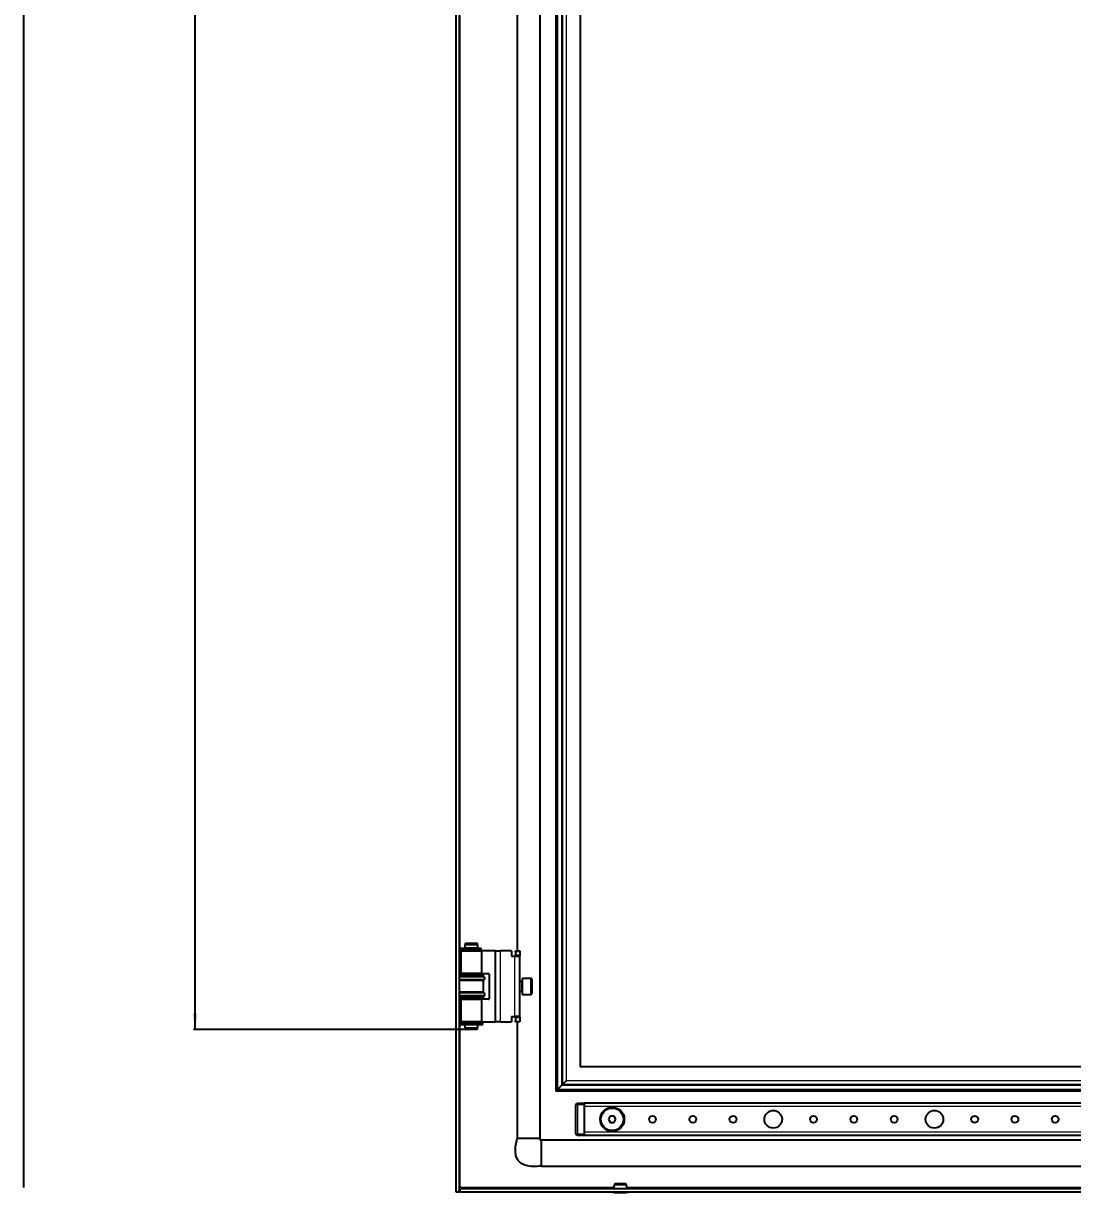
# Model space of a CAD drawing. Header units: millimetres. Extents: x -769 to 1797, y -1657 to 1017.
# Drawn here: x 517 to 1169, y -1335 to -609 of the extents above; entities that cross this region are included whole.
import ezdxf

# ---------------------------------------------------------------- set-up
doc = ezdxf.new("R2010")
doc.units = ezdxf.units.MM
doc.layers.add('FORMAT', color=7, linetype='Continuous')
doc.styles.add('SLDTEXTSTYLE0', font='TXT', dxfattribs={"width": 0.75})
doc.dimstyles.new('SLDDIMSTYLE0', dxfattribs={"dimtxt": 20, "dimasz": 10, "dimexe": 0, "dimexo": 0.0625, "dimgap": 5, "dimtad": 2, "dimdec": 1, "dimrnd": 1e-09, "dimzin": 12, "dimdsep": 46, "dimtxsty": 'SLDTEXTSTYLE0', "dimsah": 1, "dimcen": 0.09, "dimadec": 0, "dimazin": 3, "dimtfac": 1, "dimtofl": 0, "dimtmove": 0, "dimatfit": 3, "dimfxl": 0, "dimfrac": 2, "dimtolj": 1, "dimtzin": 12, "dimarcsym": 0})

# ---------------------------------------------------------------- blocks, each defined once
blk = doc.blocks.new('_D_6')
at = {"layer": 'FORMAT'}
for p, q in [((791.89, 719.74), (622.82, 719.74)), ((623.82, -1233.76), (623.82, 719.74)), ((791.89, -1233.76), (622.82, -1233.76))]:
    blk.add_line(p, q, dxfattribs=at)
for points in [[(623.82, 719.74), (622.28, 709.74), (625.35, 709.74)], [(623.82, -1233.76), (625.35, -1223.76), (622.28, -1223.76)]]:
    blk.add_solid(points, dxfattribs=at)
at = {"layer": 'FORMAT', "insert": (598.03, -297.65), "char_height": 20, "attachment_point": 1, "rotation": 90, "style": 'SLDTEXTSTYLE0'}
blk.add_mtext('1953,5', dxfattribs=at)

msp = doc.modelspace()

# ---------------------------------------------------------------- linework, layer by layer
at = {"color": 7, "linetype": 'Continuous', "lineweight": 25}
for p, q in [((785.82, 820.49), (785.82, -1334.51)), ((787.82, 820.49), (787.82, -1334.51)), ((837.82, 787.49), (837.82, -1301.51)), ((847.82, 757.99), (847.82, -1272.01)), ((862.82, 742.99), (862.82, -1257.01)), ((517.27, -336), (517.27, -1331.91)), ((823.82, -554.01), (823.82, -1185.01)), ((791.9, -1180.26), (791.32, -1181.26)), ((791.32, -1181.26), (791.32, -1183.26)), ((799.32, -1181.26), (791.32, -1181.26)), ((791.9, -1180.26), (798.74, -1180.26)), ((799.32, -1181.26), (798.74, -1180.26)), ((799.32, -1183.26), (799.32, -1181.26)), ((788.17, -1183.31), (788.17, -1184.21)), ((788.17, -1183.31), (801.06, -1183.31)), ((788.17, -1184.21), (801.06, -1184.21)), ((788.87, -1185.01), (788.87, -1199.01)), ((788.87, -1185.01), (801.77, -1185.01)), ((796.08, -1183.26), (791.32, -1183.26)), ((791.32, -1184.26), (791.32, -1185.01)), ((796.08, -1184.26), (791.32, -1184.26)), ((791.82, -1183.26), (791.82, -1183.31)), ((791.82, -1184.21), (791.82, -1184.26)), ((799.32, -1183.26), (796.08, -1183.26)), ((799.32, -1184.26), (796.08, -1184.26)), ((798.82, -1183.31), (798.82, -1183.26)), ((798.82, -1184.26), (798.82, -1184.21)), ((799.32, -1185.01), (799.32, -1184.26)), ((801.06, -1183.31), (801.15, -1183.31)), ((801.06, -1184.21), (801.15, -1184.21)), ((801.15, -1184.21), (801.15, -1183.31)), ((801.15, -1183.31), (801.36, -1183.31)), ((801.15, -1184.21), (801.36, -1184.21)), ((801.36, -1184.21), (801.36, -1183.31)), ((801.77, -1199.01), (801.77, -1185.01)), ((809.87, -1185.01), (801.77, -1185.01)), ((810.37, -1185.01), (809.87, -1185.01)), ((810.37, -1185.01), (813.37, -1185.01)), ((810.37, -1229.01), (810.37, -1185.01)), ((820.37, -1185.01), (813.37, -1185.01)), ((820.37, -1185.01), (820.37, -1188.31)), ((820.37, -1188.31), (822.37, -1188.31)), ((822.37, -1188.31), (825.37, -1188.31)), ((822.87, -1185.01), (825.37, -1185.01)), ((822.87, -1185.51), (822.87, -1185.01)), ((822.87, -1185.51), (822.87, -1187.51)), ((822.87, -1188.01), (822.87, -1187.51)), ((825.37, -1188.01), (822.87, -1188.01)), ((822.87, -1188.01), (822.87, -1188.31)), ((825.37, -1185.01), (825.37, -1185.51)), ((825.37, -1185.51), (825.37, -1187.51)), ((825.37, -1187.51), (825.37, -1188.01)), ((825.37, -1188.31), (825.37, -1188.01)), ((825.37, -1225.71), (825.37, -1188.31)), ((787.82, -1200.01), (802.82, -1200.01)), ((802.82, -1200.61), (787.82, -1200.61)), ((802.82, -1203.41), (787.82, -1203.41)), ((801.77, -1199.01), (788.87, -1199.01)), ((791.32, -1199.01), (791.32, -1200.01)), ((799.32, -1200.01), (799.32, -1199.01)), ((801.77, -1199.01), (805.87, -1199.01)), ((802.82, -1200.61), (802.82, -1200.01)), ((803.52, -1201.29), (802.82, -1200.61)), ((802.82, -1203.41), (803.52, -1202.72)), ((802.82, -1210.61), (802.82, -1203.41)), ((806.37, -1199.51), (806.37, -1214.51)), ((826.62, -1204.01), (825.37, -1204.01)), ((832.27, -1202.01), (826.87, -1202.01)), ((826.87, -1202.01), (826.87, -1212.01)), ((832.87, -1202.61), (832.87, -1211.41)), ((802.82, -1210.61), (787.82, -1210.61)), ((803.52, -1211.29), (802.82, -1210.61)), ((825.37, -1210.01), (826.62, -1210.01)), ((802.82, -1213.41), (787.82, -1213.41)), ((787.82, -1214.01), (802.82, -1214.01)), ((788.87, -1215.01), (788.87, -1229.01)), ((788.87, -1215.01), (801.77, -1215.01)), ((791.32, -1214.01), (791.32, -1215.01)), ((799.32, -1215.01), (799.32, -1214.01)), ((801.77, -1229.01), (801.77, -1215.01)), ((805.87, -1215.01), (801.77, -1215.01)), ((802.82, -1213.41), (803.52, -1212.72)), ((802.82, -1214.01), (802.82, -1213.41)), ((826.87, -1212.01), (832.27, -1212.01)), ((820.37, -1225.71), (822.37, -1225.71)), ((820.37, -1225.71), (820.37, -1229.01)), ((825.37, -1225.71), (822.37, -1225.71)), ((822.87, -1225.71), (822.87, -1226.01)), ((822.87, -1226.01), (825.37, -1226.01)), ((822.87, -1226.51), (822.87, -1226.01)), ((822.87, -1226.51), (822.87, -1228.51)), ((825.37, -1226.01), (825.37, -1225.71)), ((825.37, -1226.01), (825.37, -1226.51)), ((825.37, -1226.51), (825.37, -1228.51)), ((788.17, -1229.81), (788.17, -1230.71)), ((788.17, -1229.81), (802.47, -1229.81)), ((788.17, -1230.71), (802.47, -1230.71)), ((801.77, -1229.01), (788.87, -1229.01)), ((791.32, -1229.01), (791.32, -1229.76)), ((796.08, -1229.76), (791.32, -1229.76)), ((791.32, -1230.76), (791.32, -1232.76)), ((796.08, -1230.76), (791.32, -1230.76)), ((791.32, -1232.76), (791.9, -1233.76)), ((791.32, -1232.76), (796.08, -1232.76)), ((791.82, -1229.76), (791.82, -1229.81)), ((791.82, -1230.71), (791.82, -1230.76)), ((795.97, -1233.76), (791.9, -1233.76)), ((798.74, -1233.76), (795.97, -1233.76)), ((799.32, -1229.76), (796.08, -1229.76)), ((799.32, -1230.76), (796.08, -1230.76)), ((796.08, -1232.76), (799.32, -1232.76)), ((798.74, -1233.76), (799.32, -1232.76)), ((798.82, -1229.81), (798.82, -1229.76)), ((798.82, -1230.76), (798.82, -1230.71)), ((799.32, -1229.76), (799.32, -1229.01)), ((799.32, -1232.76), (799.32, -1230.76)), ((801.77, -1229.01), (809.87, -1229.01)), ((802.47, -1230.71), (802.47, -1229.81)), ((809.87, -1229.01), (810.37, -1229.01)), ((813.37, -1229.01), (810.37, -1229.01)), ((813.37, -1229.01), (820.37, -1229.01)), ((822.87, -1229.01), (822.87, -1228.51)), ((825.37, -1229.01), (822.87, -1229.01)), ((823.82, -1229.01), (823.82, -1301.51)), ((825.37, -1228.51), (825.37, -1229.01)), ((1502.82, -1257.01), (862.82, -1257.01)), ((851.23, -1268.6), (848.92, -1270.91)), ((851.92, -1267.91), (851.23, -1268.6)), ((854.23, -1265.6), (851.92, -1267.91)), ((848.82, -1271.01), (847.82, -1272.01)), ((1451.57, -1272.01), (847.82, -1272.01)), ((860.32, -1298.51), (860.32, -1280.51)), ((861.32, -1279.51), (865.32, -1279.51)), ((1445.32, -1279.51), (865.32, -1279.51)), ((865.32, -1279.51), (865.32, -1280.51)), ((865.32, -1280.51), (865.32, -1298.51)), ((865.32, -1281.51), (865.32, -1297.51)), ((881.67, -1287.51), (880.51, -1289.51)), ((880.51, -1289.51), (881.67, -1291.51)), ((883.98, -1287.51), (881.67, -1287.51)), ((881.67, -1291.51), (883.98, -1291.51)), ((885.13, -1289.51), (883.98, -1287.51)), ((883.98, -1291.51), (885.13, -1289.51)), ((865.32, -1298.51), (865.32, -1299.51)), ((1445.32, -1302.51), (838.82, -1302.51)), ((865.32, -1299.51), (861.32, -1299.51)), ((1445.32, -1299.51), (865.32, -1299.51)), ((838.82, -1318.51), (1526.82, -1318.51)), ((785.82, -1334.51), (787.82, -1334.51)), ((788.12, -1332.51), (1577.52, -1332.51)), ((788.12, -1332.51), (788.12, -1334.51)), ((788.12, -1334.51), (1577.52, -1334.51)), ((788.22, -1332.51), (788.42, -1331.91)), ((884.23, -1329.89), (891.41, -1329.89)), ((890.92, -1329.51), (884.72, -1329.51))]:
    msp.add_line(p, q, dxfattribs=at)
at = {"color": 8, "linetype": 'Continuous', "lineweight": 18}
for p, q in [((848.82, 756.99), (848.82, -1271.01)), ((848.92, 756.89), (848.92, -1270.91)), ((851.23, 754.59), (851.23, -1268.6)), ((851.92, 753.89), (851.92, -1267.91)), ((854.23, 751.59), (854.23, -1265.6)), ((788.42, -1183.31), (788.42, -555.71)), ((788.42, -1200.01), (788.42, -1184.21)), ((801.06, -1183.31), (801.06, -1184.21)), ((809.87, -1185.01), (809.87, -1229.01)), ((813.37, -1229.01), (813.37, -1185.01)), ((822.37, -1225.71), (822.37, -1188.31)), ((825.37, -1185.51), (822.87, -1185.51)), ((822.87, -1187.51), (825.37, -1187.51)), ((803.52, -1201.29), (787.82, -1201.29)), ((803.52, -1202.72), (787.82, -1202.72)), ((826.62, -1204.42), (826.62, -1204.01)), ((826.62, -1210.01), (826.62, -1204.42)), ((832.27, -1212.01), (832.27, -1202.01)), ((803.52, -1211.29), (787.82, -1211.29)), ((803.52, -1212.72), (787.82, -1212.72)), ((788.42, -1229.81), (788.42, -1214.01)), ((825.37, -1226.51), (822.87, -1226.51)), ((788.42, -1331.91), (788.42, -1230.71)), ((822.87, -1228.51), (825.37, -1228.51)), ((1451.57, -1268.6), (851.23, -1268.6)), ((1451.57, -1267.91), (851.92, -1267.91)), ((1511.41, -1265.6), (854.23, -1265.6)), ((1451.57, -1271.01), (848.82, -1271.01)), ((1451.57, -1270.91), (848.92, -1270.91)), ((860.32, -1280.51), (861.32, -1280.51)), ((861.32, -1280.51), (861.32, -1279.51)), ((861.32, -1280.51), (861.32, -1298.51)), ((865.32, -1280.51), (861.32, -1280.51)), ((1445.32, -1281.51), (865.32, -1281.51)), ((860.32, -1298.51), (861.32, -1298.51)), ((861.32, -1298.51), (865.32, -1298.51)), ((861.32, -1299.51), (861.32, -1298.51)), ((1445.32, -1297.51), (865.32, -1297.51)), ((883.78, -1331.91), (788.42, -1331.91)), ((882.96, -1334.63), (892.68, -1334.63)), ((883.07, -1334.76), (892.57, -1334.76)), ((1473.78, -1331.91), (891.87, -1331.91))]:
    msp.add_line(p, q, dxfattribs=at)
at = {"color": 7, "linetype": 'Continuous', "lineweight": 25}
for centre, radius in [((882.82, -1289.51), 7.5), ((882.82, -1289.51), 7), ((982.82, -1289.51), 5.5), ((1082.82, -1289.51), 5.5), ((907.82, -1289.51), 2.1), ((932.82, -1289.51), 2.1), ((957.82, -1289.51), 2.1), ((1007.82, -1289.51), 2.1), ((1032.82, -1289.51), 2.1), ((1057.82, -1289.51), 2.1), ((1107.82, -1289.51), 2.1), ((1132.82, -1289.51), 2.1), ((1157.82, -1289.51), 2.1)]:
    msp.add_circle(centre, radius, dxfattribs=at)
for centre, radius, start, end in [((802.82, -1202.01), 1, 314.427, 45.573), ((805.87, -1199.51), 0.5, 0, 90), ((826.62, -1203.76), 0.25, 270, 0), ((832.27, -1202.61), 0.6, 360, 90), ((802.82, -1212.01), 1, 314.427, 45.573), ((826.62, -1210.26), 0.25, 360, 90), ((832.27, -1211.41), 0.6, 270, 0), ((805.87, -1214.51), 0.5, 270, 0), ((861.32, -1280.51), 1, 90, 180), ((861.32, -1298.51), 1, 180, 270), ((908.73, -1334.57), 25.77, 179.86102, 180.13898), ((883.09, -1334.63), 0.126, 180, 263.97442), ((887.82, -1289.76), 45.25, 263.97442, 269.9984), ((889.94, -1332.24), 6.18, 157.63457, 182.46578), ((884.72, -1330.01), 0.5, 90, 166.61654), ((887.82, -1289.76), 45.25, 270.0016, 276.02558), ((890.92, -1330.01), 0.5, 13.38346, 90), ((885.7, -1332.24), 6.18, 357.53422, 22.36543), ((892.56, -1334.63), 0.126, 276.02558, 0), ((866.92, -1334.57), 25.77, 359.86102, 0.13898)]:
    msp.add_arc(centre, radius, start, end, dxfattribs=at)
for points, knots in [([(838.82, -1318.51), (837.09, -1318.67), (833.95, -1318.98), (829.63, -1318.46), (826.19, -1317.04), (823.98, -1314.72), (822.9, -1311.95), (822.58, -1308.9), (822.87, -1305.34), (823.49, -1302.85), (823.82, -1301.51)], [0, 0, 0, 0, 0.176713, 0.320911, 0.440308, 0.54837, 0.6374, 0.738878, 0.858543, 1, 1, 1, 1]), ([(837.71, -1301.51), (837.68, -1301.51), (837.59, -1301.51), (837.14, -1301.51), (836.84, -1301.51)], [0, 0, 0, 0, 0.350861, 1, 1, 1, 1]), ([(838.82, -1302.67), (838.72, -1302.66), (838.58, -1302.64), (838.43, -1302.57), (838.34, -1302.51), (838.29, -1302.44), (838.25, -1302.37), (838.22, -1302.3), (838.15, -1302.13), (837.98, -1302.04), (837.83, -1301.82), (837.8, -1301.62), (837.78, -1301.51)], [0, 0, 0, 0, 0.146823, 0.202041, 0.247643, 0.28691, 0.323569, 0.360785, 0.40083, 0.628513, 0.79432, 1, 1, 1, 1]), ([(837.82, -1301.51), (837.97, -1301.73), (838.24, -1302.13), (838.64, -1302.39), (838.82, -1302.51)], [0, 0, 0, 0, 0.561561, 1, 1, 1, 1]), ([(838.82, -1318.51), (838.82, -1318.39), (838.82, -1318.15), (838.82, -1316.3), (838.82, -1313.65), (838.82, -1310.51), (838.82, -1307.35), (838.82, -1304.74), (838.82, -1303.12), (838.82, -1302.9), (838.82, -1302.83)], [0, 0, 0, 0, 0.133856, 0.267712, 0.401568, 0.535424, 0.66928, 0.803137, 0.936993, 1, 1, 1, 1]), ([(787.82, -1334.51), (787.85, -1334.07), (787.88, -1333.51), (788.08, -1332.95), (788.12, -1332.83)], [0, 0, 0, 0, 0.773459, 1, 1, 1, 1]), ([(788.42, -1331.91), (788.37, -1332.06), (788.32, -1332.22), (788.22, -1332.44), (788.17, -1332.51), (788.12, -1332.51)], [0, 0, 0, 0, 0.5, 0.5, 1, 1, 1, 1])]:
    msp.add_open_spline(points, degree=3, knots=knots, dxfattribs=at)
for points in [[(824.8, -1301.51), (824.52, -1301.51), (823.95, -1301.51), (823.86, -1301.51), (823.82, -1301.51)], [(827.25, -1301.51), (826.77, -1301.51), (825.79, -1301.51), (825.13, -1301.51), (824.8, -1301.51)], [(830.82, -1301.51), (830.19, -1301.51), (828.94, -1301.51), (827.81, -1301.51), (827.25, -1301.51)], [(834.39, -1301.51), (833.83, -1301.51), (832.7, -1301.51), (831.45, -1301.51), (830.82, -1301.51)], [(836.84, -1301.51), (836.51, -1301.51), (835.85, -1301.51), (834.88, -1301.51), (834.39, -1301.51)]]:
    msp.add_open_spline(points, degree=3, dxfattribs=at)

# ---------------------------------------------------------------- dimensions: what is measured, and where the dimension line sits
at = {"layer": 'FORMAT'}
dim = msp.add_linear_dim(base=(623.82, 719.74), p1=(791.9, -1233.76), p2=(791.9, 719.74), angle=90, dimstyle='SLDDIMSTYLE0', dxfattribs=at)
dim.commit()
dim.dimension.update_dxf_attribs({"geometry": '_D_6', "text_midpoint": (623.82, -257.01), "dimtype": 160})

doc.saveas('drawing.dxf')
